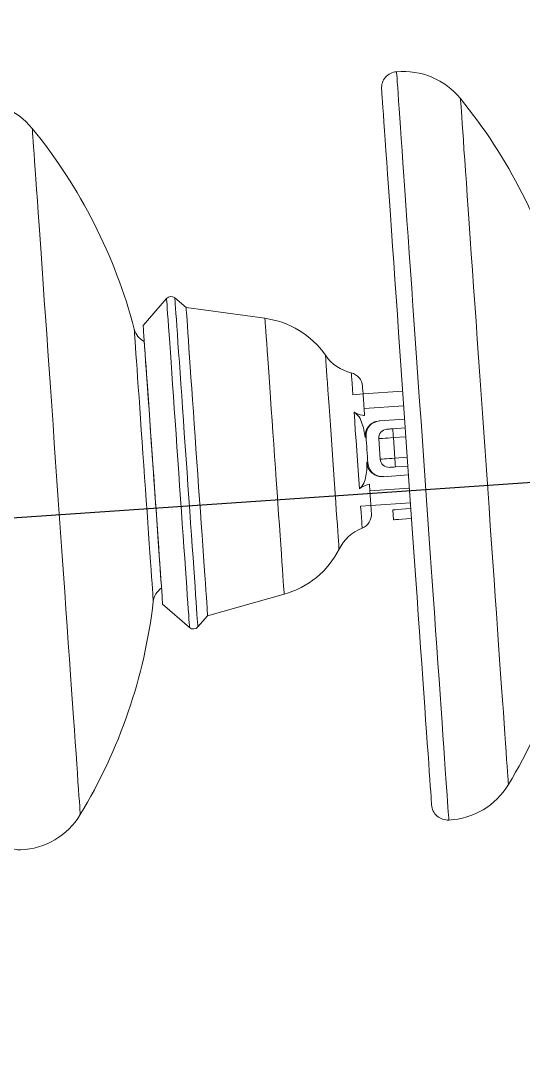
# Model space of a CAD drawing. Header units: millimetres. Extents: x 1587714 to 3094800, y -694377 to -413614.
# Drawn here: x 2255114.1 to 2255285.1, y -549986.3 to -549633.2 of the extents above; entities that cross this region are included whole.
import ezdxf

# ---------------------------------------------------------------- set-up
doc = ezdxf.new("R2010")
doc.units = ezdxf.units.MM

# ---------------------------------------------------------------- blocks, each defined once
blk = doc.blocks.new('poste RT1 vista lateral')
at = {"color": 7, "linetype": 'Continuous', "lineweight": 15}
for p, q in [((-1223.9701, 9017.976), (-1231.936, 9008.8122)), ((-1217.3214, 9014.847), (-1221.1485, 9018.1735)), ((-1190.5083, 9011.2298), (-1217.3214, 9014.847)), ((-1157.1276, 8985.4987), (-1143.6409, 8986.4419)), ((-1157.1276, 8985.4987), (-1160.6103, 8985.2555)), ((-1156.7787, 8980.511), (-1156.6136, 8978.1497)), ((-1151.63, 8976.3348), (-1142.9765, 8976.9404)), ((-1147.0265, 8973.6502), (-1142.7672, 8973.9478)), ((-1156.1144, 8971.0095), (-1156.3893, 8970.6852)), ((-1151.805, 8970.3085), (-1151.3167, 8963.3257)), ((-1146.8171, 8970.6576), (-1146.3289, 8963.6738)), ((-1150.3046, 8957.3815), (-1141.6511, 8957.9871)), ((-1141.8604, 8960.9797), (-1146.1196, 8960.6812)), ((-1154.8222, 8952.5301), (-1154.9873, 8954.8905)), ((-1157.9561, 8947.2983), (-1154.4734, 8947.5424)), ((-1140.9867, 8948.4856), (-1154.4734, 8947.5424)), ((-1147.0115, 8946.1081), (-1146.7741, 8942.713)), ((-1209.997, 8910.1021), (-1183.9482, 8917.4159)), ((-1225.3092, 8914.0437), (-1216.1454, 8906.0776)), ((-1213.3239, 8906.275), (-1209.997, 8910.1021))]:
    blk.add_line(p, q, dxfattribs=at)
at = {"color": 8, "linetype": 'Continuous', "lineweight": 15}
for p, q in [((-1143.2921, 8981.4541), (-1156.7787, 8980.511)), ((-1142.5579, 8970.9551), (-1146.8171, 8970.6576)), ((-1146.3289, 8963.6738), (-1142.0696, 8963.9723)), ((-1154.8222, 8952.5301), (-1141.3355, 8953.4733))]:
    blk.add_line(p, q, dxfattribs=at)
at = {"color": 5, "linetype": 'Continuous', "lineweight": 15, "flags": 128}
for points in [[(-1145.7205, 9095.0482), (-1145.7174, 9095.0043), (-1145.6926, 9094.6496), (-1145.6432, 9093.9419), (-1145.569, 9092.8824), (-1145.4707, 9091.4748), (-1145.3481, 9089.7219), (-1145.2019, 9087.6305), (-1145.0322, 9085.2044), (-1144.8397, 9082.4511), (-1144.6248, 9079.3793), (-1144.3883, 9075.9957), (-1144.1305, 9072.3107), (-1143.8525, 9068.3348), (-1143.555, 9064.0795), (-1143.2386, 9059.5553), (-1142.9043, 9054.7755), (-1142.5531, 9049.7534), (-1142.1861, 9044.5035), (-1141.8039, 9039.0389), (-1141.408, 9033.3769), (-1140.9993, 9027.5319), (-1140.5789, 9021.5199), (-1140.1481, 9015.3592), (-1139.7081, 9009.0659), (-1139.2599, 9002.6572), (-1138.8051, 8996.1522), (-1138.3446, 8989.568), (-1137.88, 8982.9228), (-1137.4124, 8976.2366), (-1136.9432, 8969.5265), (-1136.4736, 8962.8117), (-1136.0051, 8956.1102), (-1135.5387, 8949.4421), (-1135.0761, 8942.8256), (-1134.6182, 8936.2786), (-1134.1667, 8929.8193), (-1133.7224, 8923.4669), (-1133.2868, 8917.2375), (-1132.8611, 8911.1493), (-1132.4463, 8905.2184), (-1132.0439, 8899.4629), (-1131.6547, 8893.8973), (-1131.28, 8888.5386), (-1130.9207, 8883.4012), (-1130.5779, 8878.4983), (-1130.2524, 8873.8444), (-1129.9453, 8869.4527), (-1129.6574, 8865.3357), (-1129.3895, 8861.5038), (-1129.1423, 8857.9686), (-1128.9166, 8854.7394), (-1128.7128, 8851.826), (-1128.5316, 8849.2358), (-1128.3736, 8846.9756), (-1128.2392, 8845.053), (-1128.1286, 8843.4727), (-1128.0424, 8842.2387), (-1127.9805, 8841.3546), (-1127.9433, 8840.8234), (-1127.9309, 8840.646)], [(-1150.825, 9089.1783), (-1150.8124, 9088.999), (-1150.775, 9088.464), (-1150.7128, 9087.5742), (-1150.6259, 9086.3326), (-1150.5147, 9084.7418), (-1150.3794, 9082.8068), (-1150.2204, 9080.5333), (-1150.0383, 9077.9288), (-1149.8335, 9075), (-1149.6066, 9071.7556), (-1149.3583, 9068.2051), (-1149.0894, 9064.3599), (-1148.8007, 9060.2295), (-1148.4929, 9055.8274), (-1148.1668, 9051.1668), (-1147.8237, 9046.2601), (-1147.4644, 9041.1217), (-1147.0901, 9035.7678), (-1146.7017, 9030.2136), (-1146.3005, 9024.4753), (-1145.8875, 9018.5702), (-1145.4641, 9012.5144), (-1145.0314, 9006.3269), (-1144.5908, 9000.026), (-1144.1434, 8993.6287), (-1143.6908, 8987.1542), (-1143.2341, 8980.6235), (-1142.7746, 8974.0527), (-1142.3138, 8967.4637), (-1141.853, 8960.8738), (-1141.3936, 8954.304), (-1140.9369, 8947.7723), (-1140.4841, 8941.2987), (-1140.0369, 8934.9015), (-1139.5962, 8928.5996), (-1139.1635, 8922.4122), (-1138.7401, 8916.3573), (-1138.3272, 8910.4512), (-1137.9259, 8904.7129), (-1137.5375, 8899.1587), (-1137.1631, 8893.8048), (-1136.8038, 8888.6673), (-1136.4607, 8883.7607), (-1136.1348, 8879.0991), (-1135.827, 8874.697), (-1135.5382, 8870.5676), (-1135.2692, 8866.7214), (-1135.021, 8863.1718), (-1134.7942, 8859.9274), (-1134.5894, 8856.9987), (-1134.4072, 8854.3932), (-1134.2482, 8852.1206), (-1134.1129, 8850.1856), (-1134.0017, 8848.5949), (-1133.9148, 8847.3523), (-1133.8525, 8846.4625), (-1133.8152, 8845.9275), (-1133.8027, 8845.7491)], [(-1234.9613, 9007.5123), (-1234.9489, 9007.3359), (-1234.9121, 9006.8085), (-1234.8509, 9005.935), (-1234.7661, 9004.72), (-1234.6579, 9003.1741), (-1234.5275, 9001.3096), (-1234.3758, 8999.1391), (-1234.2037, 8996.6795), (-1234.013, 8993.9511), (-1233.8048, 8990.9728), (-1233.5806, 8987.7684), (-1233.3425, 8984.3619), (-1233.0919, 8980.7789), (-1232.8309, 8977.0472), (-1232.5615, 8973.1953), (-1232.2858, 8969.2519), (-1232.0058, 8965.2464), (-1231.7236, 8961.2114), (-1231.4414, 8957.1755), (-1231.1614, 8953.171), (-1230.8857, 8949.2276), (-1230.6163, 8945.3757), (-1230.3553, 8941.644), (-1230.1047, 8938.061), (-1229.8666, 8934.6545), (-1229.6424, 8931.4492), (-1229.4342, 8928.4718), (-1229.2433, 8925.7424), (-1229.0714, 8923.2838), (-1228.9197, 8921.1133), (-1228.7893, 8919.2488), (-1228.6811, 8917.7029), (-1228.5963, 8916.4879), (-1228.5351, 8915.6134), (-1228.4983, 8915.087), (-1228.4859, 8914.9106)], [(-1231.5542, 9003.3305), (-1231.5417, 9003.1521), (-1231.5043, 9002.6171), (-1231.4424, 9001.7312), (-1231.3563, 9000.5009), (-1231.247, 8998.9378), (-1231.1153, 8997.0543), (-1230.9623, 8994.8666), (-1230.7895, 8992.3947), (-1230.5981, 8989.6576), (-1230.3899, 8986.6803), (-1230.1666, 8983.4874), (-1229.9301, 8980.1056), (-1229.6826, 8976.5646), (-1229.426, 8972.8949), (-1229.1625, 8969.1279), (-1228.8944, 8965.2941), (-1228.624, 8961.4279), (-1228.3538, 8957.5617), (-1228.0857, 8953.7289), (-1227.8222, 8949.9609), (-1227.5656, 8946.2912), (-1227.318, 8942.7502), (-1227.0816, 8939.3694), (-1226.8583, 8936.1765), (-1226.6501, 8933.1982), (-1226.4587, 8930.4621), (-1226.2859, 8927.9892), (-1226.1329, 8925.8015), (-1226.0012, 8923.919), (-1225.8919, 8922.3549), (-1225.8058, 8921.1257), (-1225.7438, 8920.2387), (-1225.7065, 8919.7047), (-1225.694, 8919.5254), (-1225.694, 8919.5254)]]:
    blk.add_lwpolyline(points, dxfattribs=at)
at = {"color": 8, "linetype": 'Continuous', "lineweight": 15, "flags": 128}
for points in [[(-1123.9948, 9085.9425), (-1123.9824, 9085.7651), (-1123.9453, 9085.2349), (-1123.8835, 9084.3518), (-1123.7975, 9083.1196), (-1123.6871, 9081.5423), (-1123.553, 9079.6235), (-1123.3954, 9077.3699), (-1123.2148, 9074.7883), (-1123.0119, 9071.8863), (-1122.7872, 9068.6724), (-1122.5414, 9065.1572), (-1122.2752, 9061.3501), (-1121.9894, 9057.2646), (-1121.6851, 9052.911), (-1121.3629, 9048.3048), (-1121.0239, 9043.4582), (-1120.6693, 9038.3856), (-1120.3, 9033.1042), (-1119.9171, 9027.6282), (-1119.5218, 9021.9758), (-1119.1154, 9016.1641), (-1118.699, 9010.2084), (-1118.2739, 9004.1296), (-1117.8414, 8997.9451), (-1117.4028, 8991.6737), (-1116.9596, 8985.3337), (-1116.5128, 8978.946), (-1116.0641, 8972.5287), (-1115.6147, 8966.1009), (-1115.1659, 8959.6837), (-1114.7192, 8953.2959), (-1114.2759, 8946.9559), (-1113.8374, 8940.6846), (-1113.4049, 8934.5), (-1112.9798, 8928.4203), (-1112.5634, 8922.4656), (-1112.1569, 8916.6539), (-1111.7617, 8911.0005), (-1111.3788, 8905.5254), (-1111.0095, 8900.244), (-1110.6548, 8895.1714), (-1110.3159, 8890.3248), (-1109.9937, 8885.7176), (-1109.6893, 8881.3651), (-1109.4037, 8877.2795), (-1109.1375, 8873.4725), (-1108.8917, 8869.9572), (-1108.6669, 8866.7433), (-1108.4639, 8863.8413), (-1108.2835, 8861.2597), (-1108.1259, 8859.0062), (-1107.9917, 8857.0874), (-1107.8814, 8855.51), (-1107.7952, 8854.2778), (-1107.7335, 8853.3947), (-1107.6963, 8852.8645), (-1107.6839, 8852.6871)], [(-1269.6392, 9075.7582), (-1269.6268, 9075.5808), (-1269.5896, 9075.0506), (-1269.528, 9074.1675), (-1269.4418, 9072.9353), (-1269.3314, 9071.358), (-1269.1973, 9069.4392), (-1269.0397, 9067.1856), (-1268.8592, 9064.6031), (-1268.6562, 9061.7011), (-1268.4315, 9058.4881), (-1268.1857, 9054.9729), (-1267.9195, 9051.1658), (-1267.6338, 9047.0803), (-1267.3294, 9042.7268), (-1267.0073, 9038.1205), (-1266.6684, 9033.273), (-1266.3136, 9028.2013), (-1265.9443, 9022.9199), (-1265.5614, 9017.4439), (-1265.1662, 9011.7915), (-1264.7597, 9005.9788), (-1264.3433, 9000.0241), (-1263.9182, 8993.9454), (-1263.4857, 8987.7608), (-1263.0473, 8981.4894), (-1262.6039, 8975.1494), (-1262.1573, 8968.7617), (-1261.7084, 8962.3435), (-1261.259, 8955.9166), (-1260.8103, 8949.4994), (-1260.3635, 8943.1107), (-1259.9203, 8936.7716), (-1259.4817, 8930.5003), (-1259.0492, 8924.3147), (-1258.6241, 8918.236), (-1258.2077, 8912.2813), (-1257.8013, 8906.4686), (-1257.406, 8900.8162), (-1257.0231, 8895.3412), (-1256.6538, 8890.0597), (-1256.2992, 8884.9871), (-1255.9603, 8880.1405), (-1255.6381, 8875.5333), (-1255.3337, 8871.1808), (-1255.048, 8867.0943), (-1254.7818, 8863.2882), (-1254.536, 8859.7729), (-1254.3113, 8856.559), (-1254.1084, 8853.657), (-1253.9278, 8851.0754), (-1253.7702, 8848.8219), (-1253.6361, 8846.9031), (-1253.5257, 8845.3257), (-1253.4396, 8844.0936), (-1253.3778, 8843.2105), (-1253.3408, 8842.6793), (-1253.3284, 8842.5028)], [(-1223.9701, 9017.976), (-1223.967, 9017.9322), (-1223.9423, 9017.5784), (-1223.8931, 9016.8736), (-1223.8195, 9015.8226), (-1223.7223, 9014.4312), (-1223.6018, 9012.7079), (-1223.4588, 9010.6652), (-1223.2944, 9008.3144), (-1223.1097, 9005.6708), (-1222.9054, 9002.7516), (-1222.6834, 8999.5749), (-1222.4446, 8996.1607), (-1222.1908, 8992.5301), (-1221.9234, 8988.7078), (-1221.6443, 8984.7157), (-1221.3551, 8980.5806), (-1221.0578, 8976.3291), (-1220.7542, 8971.9861), (-1220.446, 8967.5801), (-1220.1356, 8963.1398), (-1219.8245, 8958.6918), (-1219.515, 8954.2649), (-1219.2089, 8949.8875), (-1218.9081, 8945.5864), (-1218.6146, 8941.3893), (-1218.3303, 8937.3229), (-1218.0569, 8933.4128), (-1217.7961, 8929.683), (-1217.5496, 8926.1582), (-1217.3189, 8922.8604), (-1217.1057, 8919.8096), (-1216.911, 8917.0258), (-1216.7362, 8914.5272), (-1216.5825, 8912.328), (-1216.4507, 8910.4435), (-1216.3418, 8908.8852), (-1216.2563, 8907.6626), (-1216.1948, 8906.7843), (-1216.1578, 8906.255), (-1216.1454, 8906.0776), (-1216.1454, 8906.0776)], [(-1221.1485, 9018.1735), (-1221.1454, 9018.1296), (-1221.1208, 9017.7758), (-1221.0715, 9017.071), (-1220.998, 9016.0201), (-1220.9007, 9014.6286), (-1220.7802, 9012.9054), (-1220.6374, 9010.8626), (-1220.473, 9008.5118), (-1220.2881, 9005.8682), (-1220.084, 9002.949), (-1219.8618, 8999.7714), (-1219.623, 8996.3572), (-1219.3692, 8992.7275), (-1219.102, 8988.9052), (-1218.8228, 8984.9131), (-1218.5337, 8980.778), (-1218.2363, 8976.5255), (-1217.9326, 8972.1835), (-1217.6246, 8967.7775), (-1217.3141, 8963.3372), (-1217.003, 8958.8892), (-1216.6935, 8954.4623), (-1216.3873, 8950.0849), (-1216.0866, 8945.7839), (-1215.7931, 8941.5867), (-1215.5088, 8937.5203), (-1215.2353, 8933.6102), (-1214.9746, 8929.8804), (-1214.728, 8926.3556), (-1214.4974, 8923.0578), (-1214.2841, 8920.007), (-1214.0894, 8917.2232), (-1213.9147, 8914.7246), (-1213.761, 8912.5254), (-1213.6292, 8910.641), (-1213.5202, 8909.0827), (-1213.4347, 8907.86), (-1213.3732, 8906.9817), (-1213.3363, 8906.4524), (-1213.3239, 8906.275)], [(-1190.5083, 9011.2298), (-1190.4959, 9011.0514), (-1190.4585, 9010.5174), (-1190.3966, 9009.6314), (-1190.3105, 9008.4012), (-1190.201, 9006.8352), (-1190.0689, 9004.945), (-1189.9151, 9002.7468), (-1189.7409, 9000.2558), (-1189.5476, 8997.4911), (-1189.3366, 8994.4737), (-1189.1096, 8991.2274), (-1188.8683, 8987.776), (-1188.6145, 8984.1464), (-1188.3501, 8980.366), (-1188.0773, 8976.4636), (-1187.7978, 8972.4677), (-1187.5141, 8968.4107), (-1187.2283, 8964.3223), (-1186.9424, 8960.2349), (-1186.6587, 8956.177), (-1186.3794, 8952.1821), (-1186.1064, 8948.2796), (-1185.8421, 8944.4993), (-1185.5883, 8940.8696), (-1185.3469, 8937.4182), (-1185.1199, 8934.1719), (-1184.9089, 8931.1545), (-1184.7156, 8928.3898), (-1184.5414, 8925.8988), (-1184.3876, 8923.7006), (-1184.2555, 8921.8104), (-1184.146, 8920.2445), (-1184.06, 8919.0142), (-1183.998, 8918.1283), (-1183.9607, 8917.5942), (-1183.9482, 8917.4159), (-1183.9482, 8917.4159)], [(-1169.9132, 8998.6622), (-1169.9101, 8998.6184), (-1169.8857, 8998.2693), (-1169.8372, 8997.575), (-1169.765, 8996.5422), (-1169.6699, 8995.1832), (-1169.5531, 8993.5114), (-1169.4155, 8991.545), (-1169.2589, 8989.3038), (-1169.0846, 8986.8128), (-1168.8948, 8984.0987), (-1168.6913, 8981.189), (-1168.4764, 8978.1144), (-1168.2522, 8974.9091), (-1168.0213, 8971.6055), (-1167.7858, 8968.2391), (-1167.5486, 8964.8459), (-1167.312, 8961.4623), (-1167.0784, 8958.1225), (-1166.8505, 8954.8638), (-1166.6307, 8951.7195), (-1166.4211, 8948.7231), (-1166.2243, 8945.9078), (-1166.042, 8943.3014), (-1165.8763, 8940.9325), (-1165.729, 8938.8258), (-1165.6017, 8937.0043), (-1165.4956, 8935.4861), (-1165.4118, 8934.2892), (-1165.3513, 8933.4242), (-1165.3148, 8932.9026), (-1165.3026, 8932.7281)], [(-1160.6103, 8985.2555), (-1160.7521, 8987.2839), (-1160.8735, 8989.0187), (-1160.9726, 8990.4377), (-1161.0482, 8991.5192), (-1161.0992, 8992.2488), (-1161.125, 8992.6159), (-1161.1282, 8992.6617)], [(-1157.4382, 8939.8921), (-1157.4414, 8939.9378), (-1157.4671, 8940.305), (-1157.5181, 8941.0346), (-1157.5937, 8942.116), (-1157.6928, 8943.5351), (-1157.8142, 8945.2698), (-1157.9561, 8947.2983)]]:
    blk.add_lwpolyline(points, dxfattribs=at)
at = {"color": 7, "linetype": 'Continuous', "lineweight": 15, "flags": 128}
for points in [[(-1217.3214, 9014.847), (-1217.3089, 9014.6677), (-1217.2715, 9014.1327), (-1217.2094, 9013.2439), (-1217.123, 9012.0089), (-1217.0129, 9010.4353), (-1216.88, 9008.5347), (-1216.725, 9006.3183), (-1216.5492, 9003.8035), (-1216.3536, 9001.0064), (-1216.1395, 8997.9451), (-1215.9086, 8994.6425), (-1215.6622, 8991.1196), (-1215.4022, 8987.4012), (-1215.1303, 8983.5122), (-1214.8483, 8979.48), (-1214.5582, 8975.3315), (-1214.2619, 8971.0944), (-1213.9617, 8966.799), (-1213.6592, 8962.4741), (-1213.3568, 8958.1501), (-1213.0564, 8953.8548), (-1212.7601, 8949.6176), (-1212.4701, 8945.4691), (-1212.1881, 8941.437), (-1211.9161, 8937.5479), (-1211.6561, 8933.8295), (-1211.4099, 8930.3067), (-1211.1788, 8927.0041), (-1210.9649, 8923.9428), (-1210.7692, 8921.1457), (-1210.5933, 8918.6299), (-1210.4384, 8916.4145), (-1210.3054, 8914.5138), (-1210.1954, 8912.9403), (-1210.109, 8911.7053), (-1210.0469, 8910.8164), (-1210.0095, 8910.2814), (-1209.997, 8910.1021)], [(-1231.936, 9008.8122), (-1231.933, 9008.7683), (-1231.9085, 9008.4183), (-1231.8596, 9007.7193), (-1231.7869, 9006.6788), (-1231.6907, 9005.3027), (-1231.5717, 9003.6013), (-1231.4309, 9001.5881), (-1231.2693, 8999.2774), (-1231.0882, 8996.6872), (-1230.8888, 8993.8357), (-1230.6725, 8990.7439), (-1230.4411, 8987.4346), (-1230.1964, 8983.9337), (-1229.9399, 8980.2659), (-1229.6737, 8976.4578), (-1229.3996, 8972.5392), (-1229.1198, 8968.5385), (-1228.8364, 8964.4845), (-1228.5513, 8960.4084), (-1228.2669, 8956.3401), (-1227.985, 8952.3089), (-1227.7078, 8948.3454), (-1227.4374, 8944.4792), (-1227.1759, 8940.738), (-1226.9249, 8937.1502), (-1226.6866, 8933.7418), (-1226.4627, 8930.5384), (-1226.2546, 8927.5639), (-1226.0641, 8924.8402), (-1225.8926, 8922.3874), (-1225.7413, 8920.2235), (-1225.6114, 8918.3648), (-1225.5036, 8916.8246), (-1225.4191, 8915.6144), (-1225.3582, 8914.7446), (-1225.3215, 8914.2191), (-1225.3092, 8914.0437)], [(-1157.3129, 8988.1499), (-1157.3011, 8987.9811), (-1157.2658, 8987.4766), (-1157.2077, 8986.645), (-1157.1276, 8985.4987)], [(-1156.7787, 8980.511), (-1156.8468, 8981.4837), (-1156.9123, 8982.4193), (-1156.9726, 8983.2823), (-1157.0254, 8984.0376), (-1157.0688, 8984.6585), (-1157.101, 8985.1191), (-1157.1209, 8985.4033), (-1157.1276, 8985.4987)], [(-1158.3722, 8953.2492), (-1158.5863, 8956.3115), (-1158.8121, 8959.5397), (-1159.0456, 8962.8794), (-1159.2832, 8966.2764), (-1159.5207, 8969.6734), (-1159.7543, 8973.0141), (-1159.98, 8976.2423), (-1160.1942, 8979.3046)], [(-1149.0216, 8973.51), (-1148.9832, 8973.5129), (-1148.8697, 8973.5205), (-1148.6853, 8973.5339), (-1148.4372, 8973.551), (-1148.1349, 8973.572), (-1147.7899, 8973.5968), (-1147.4157, 8973.6226), (-1147.0265, 8973.6502)], [(-1147.0265, 8973.6502), (-1147.0224, 8973.592), (-1147.0105, 8973.4223), (-1146.9912, 8973.1457), (-1146.9651, 8972.7728), (-1146.9334, 8972.3198), (-1146.8972, 8971.802), (-1146.858, 8971.2412), (-1146.8171, 8970.6576)], [(-1156.1144, 8971.0095), (-1156.0367, 8969.8975), (-1155.9583, 8968.7769), (-1155.8794, 8967.6507), (-1155.8005, 8966.5205), (-1155.7215, 8965.3904), (-1155.6427, 8964.2632), (-1155.5642, 8963.1426), (-1155.4865, 8962.0316)], [(-1146.8171, 8970.6576), (-1147.7902, 8970.5889), (-1148.7259, 8970.5241), (-1149.5883, 8970.463), (-1150.3441, 8970.4106), (-1150.9644, 8970.3667), (-1151.4253, 8970.3352), (-1151.7091, 8970.3152), (-1151.805, 8970.3085)], [(-1151.3167, 8963.3257), (-1151.2209, 8963.3324), (-1150.937, 8963.3515), (-1150.476, 8963.3839), (-1149.8558, 8963.4278), (-1149.1, 8963.4802), (-1148.2376, 8963.5403), (-1147.302, 8963.6061), (-1146.3289, 8963.6738)], [(-1146.3289, 8963.6738), (-1146.2881, 8963.0902), (-1146.2488, 8962.5285), (-1146.2126, 8962.0116), (-1146.1809, 8961.5576), (-1146.1548, 8961.1857), (-1146.1355, 8960.9091), (-1146.1236, 8960.7394), (-1146.1196, 8960.6812)], [(-1146.1196, 8960.6812), (-1146.5089, 8960.6545), (-1146.8831, 8960.6278), (-1147.2281, 8960.604), (-1147.5304, 8960.583), (-1147.7784, 8960.5658), (-1147.9629, 8960.5525), (-1148.0763, 8960.5448), (-1148.1147, 8960.542)], [(-1154.4734, 8947.5424), (-1154.48, 8947.6378), (-1154.4999, 8947.922), (-1154.5321, 8948.3826), (-1154.5755, 8949.0035), (-1154.6284, 8949.7588), (-1154.6886, 8950.6209), (-1154.7541, 8951.5564), (-1154.8222, 8952.5301)], [(-1154.4734, 8947.5424), (-1154.3932, 8946.3961), (-1154.3351, 8945.5645), (-1154.2998, 8945.06), (-1154.288, 8944.8912)], [(-1140.8506, 8946.5392), (-1142.5372, 8946.4209), (-1144.0843, 8946.3131), (-1145.3261, 8946.2264), (-1146.2384, 8946.1625), (-1146.8036, 8946.1234), (-1147.0106, 8946.1081), (-1147.0115, 8946.1081)], [(-1140.6133, 8943.1441), (-1142.2997, 8943.0258), (-1143.8468, 8942.9181), (-1145.0886, 8942.8313), (-1146.001, 8942.7674), (-1146.5662, 8942.7273), (-1146.7732, 8942.713), (-1146.7741, 8942.713)]]:
    blk.add_lwpolyline(points, dxfattribs=at)
at = {"color": 5, "linetype": 'Continuous', "lineweight": 15}
for centre, radius, start, end in [((-1145.3383, 9089.5616), 5.5, 93.984922, 184), ((-1143.4024, 9070.1085), 25.0474, 39.209971, 95.310398), ((-1289.0467, 9059.9241), 25.0474, 39.209971, 95.310398), ((-1263.4588, 8972.1454), 180, 14.657221, 39.213083), ((-1409.1032, 8961.961), 180, 14.657221, 39.213083), ((-1228.6725, 9009.1572), 6.5003, 194.657221, 243.684476), ((-1261.6283, 8945.967), 180, 328.786917, 353.342779), ((-1222.0295, 8914.1567), 6.5003, 124.315524, 173.342779), ((-1407.2726, 8935.7826), 180, 328.786917, 353.342779), ((-1129.1063, 8865.6659), 25.0474, 272.689602, 328.790029), ((-1128.3161, 8846.1327), 5.5, 184, 274.015078), ((-1274.7507, 8855.4815), 25.0474, 272.689602, 328.790029), ((-1273.9604, 8835.9482), 5.5, 184, 274.015078)]:
    blk.add_arc(centre, radius, start, end, dxfattribs=at)
at = {"color": 7, "linetype": 'Continuous', "lineweight": 15}
for centre, radius, start, end in [((-1222.4607, 9016.6642), 2, 49, 139), ((-1194.5188, 8981.499), 30, 34.89653, 82.317581), ((-1157.6104, 9007.2434), 15, 214.89653, 256.436725), ((-1162.3008, 8987.8011), 5, 4, 76.436725), ((-1151.1266, 8971.3582), 5, 94, 184), ((-1148.8123, 8970.5176), 3, 94, 184), ((-1150.4988, 8962.3802), 5, 184, 274), ((-1148.324, 8963.5347), 3, 184, 274), ((-1159.2758, 8944.5421), 5, 291.563275, 4), ((-1151.9252, 8925.9419), 15, 111.563275, 153.10347), ((-1192.0574, 8946.299), 30, 285.682419, 333.10347), ((-1214.8333, 8907.5874), 2, 229, 319)]:
    blk.add_arc(centre, radius, start, end, dxfattribs=at)
for points, knots in [([(-1160.1942, 8979.3046), (-1159.2645, 8978.8642), (-1158.1112, 8978.318), (-1156.8569, 8978.177), (-1156.6136, 8978.1497)], [0, 0, 0, 0, 0.80605411, 1, 1, 1, 1]), ([(-1160.1942, 8979.3046), (-1159.7378, 8978.9592), (-1158.5786, 8978.082), (-1157.5415, 8975.9105), (-1156.7942, 8973.36), (-1156.525, 8971.5819), (-1156.3893, 8970.6852)], [0, 0, 0, 0, 0.17523089, 0.44504839, 0.72016228, 1, 1, 1, 1]), ([(-1156.3893, 8970.6852), (-1156.4077, 8971.2274), (-1156.4445, 8972.3108), (-1155.8053, 8973.8581), (-1154.7246, 8975.1503), (-1153.273, 8976.0679), (-1152.1638, 8976.2481), (-1151.63, 8976.3348)], [0, 0, 0, 0, 0.19591207, 0.39150791, 0.59336891, 0.80429629, 1, 1, 1, 1]), ([(-1155.804, 8962.3148), (-1155.812, 8961.4155), (-1155.828, 8959.6195), (-1156.1993, 8957.0005), (-1156.9415, 8954.8585), (-1157.8242, 8953.6785), (-1158.2972, 8953.308), (-1158.3722, 8953.2492)], [0, 0, 0, 0, 0.27778254, 0.55470579, 0.8143989, 0.97057613, 1, 1, 1, 1]), ([(-1155.804, 8962.3148), (-1155.8008, 8962.3136), (-1155.5987, 8962.2321), (-1155.5422, 8962.1311), (-1155.4865, 8962.0316)], [0, 0, 0, 0, 0.015587631, 1, 1, 1, 1]), ([(-1150.3046, 8957.3815), (-1150.8922, 8957.3985), (-1152.0674, 8957.4324), (-1153.6882, 8958.2207), (-1154.9544, 8959.4528), (-1155.686, 8960.9063), (-1155.7692, 8961.8998), (-1155.804, 8962.3148)], [0, 0, 0, 0, 0.212377148, 0.42470992, 0.638392867, 0.84893463, 1, 1, 1, 1]), ([(-1154.9873, 8954.8905), (-1155.9546, 8954.5525), (-1157.1546, 8954.1332), (-1158.1744, 8953.3928), (-1158.3722, 8953.2492)], [0, 0, 0, 0, 0.80607299, 1, 1, 1, 1])]:
    blk.add_open_spline(points, degree=3, knots=knots, dxfattribs=at)

msp = doc.modelspace()

# ---------------------------------------------------------------- linework, layer by layer
at = {"color": 4}
msp.add_arc((2234764.5004, -211499.4674), 338618.7241, 265.19288608, 273.661235159, dxfattribs=at)
at = {"color": 5}
msp.add_arc((2227885.3469, -149696.4433), 401031.0256, 266.927135612, 274.075330051, dxfattribs=at)

# ---------------------------------------------------------------- block references
msp.add_blockref('poste RT1 vista lateral', (2256387.7201, -558745.6049))

doc.saveas('drawing.dxf')
